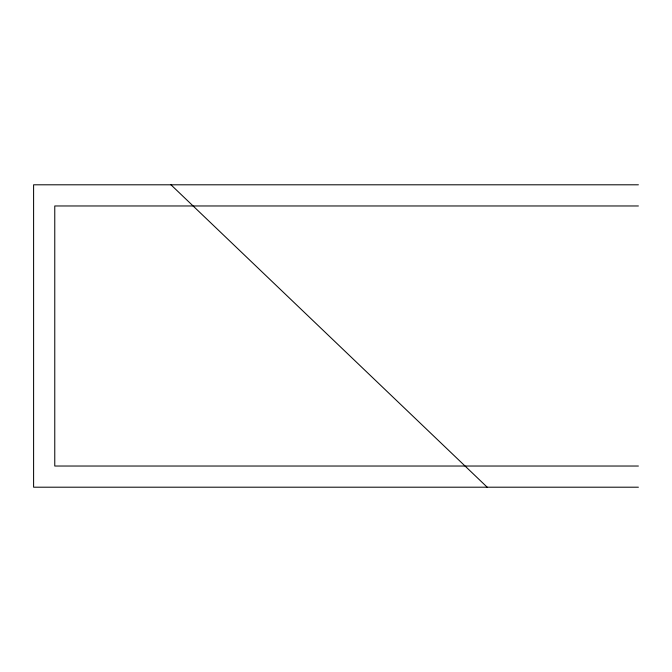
<?xml version="1.0" encoding="UTF-8"?>
<svg xmlns="http://www.w3.org/2000/svg" width="672" height="672" viewBox="0 0 672 672"><rect width="100%" height="100%" fill="white"/><g stroke="black" fill="none" stroke-linecap="round" stroke-linejoin="round"><path stroke-width="1.01" d="M638.4 184.8L33.6 184.8L33.6 487.2L638.4 487.2M638.4 205.968L54.768 205.968L54.768 466.032L638.4 466.032M170.965 184.8L487.2 487.2"/></g></svg>
